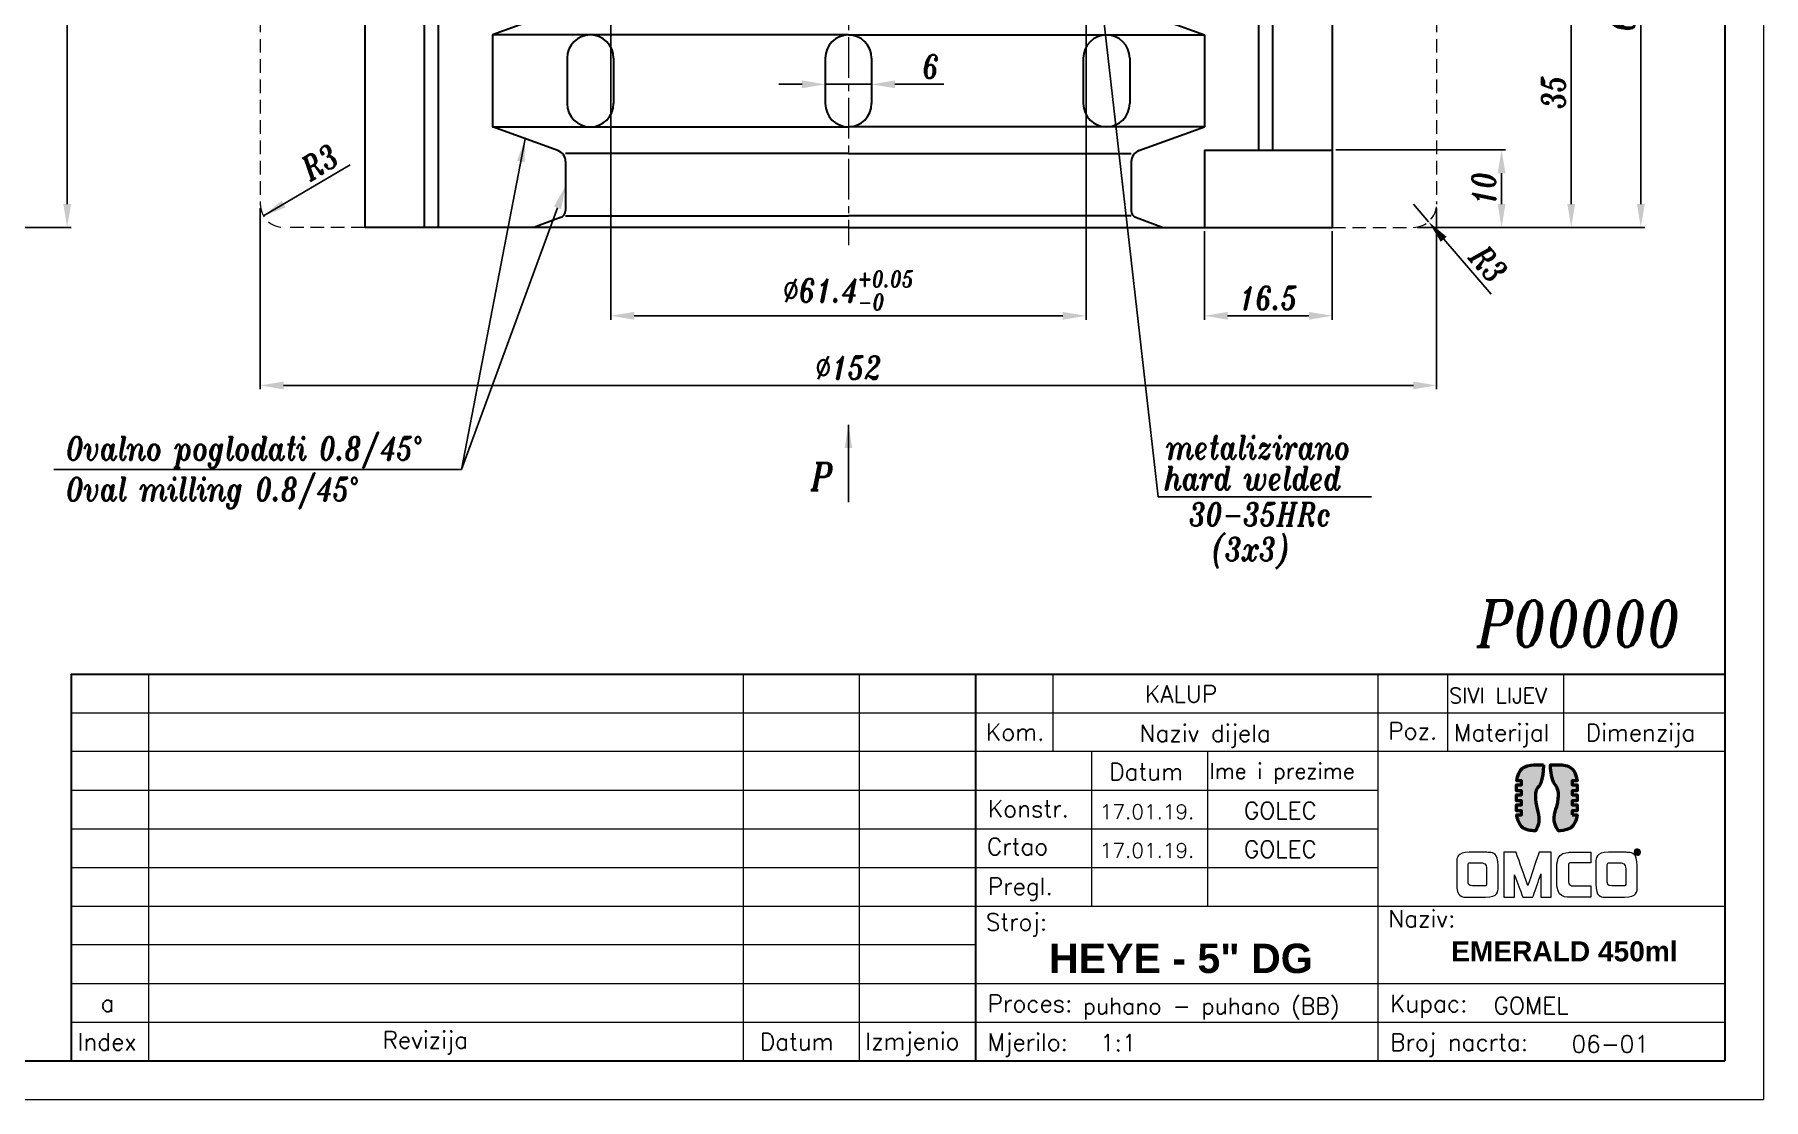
# Model space of a CAD drawing. Extents: x -409 to 793, y -94 to 506.
# Drawn here: x 208.1 to 431.5, y -94.1 to 43.5 of the extents above; entities that cross this region are included whole.
import ezdxf
from ezdxf import colors
from ezdxf.entities.mleader import LeaderData, LeaderLine
from ezdxf.math import Vec2, Vec3

# ---------------------------------------------------------------- set-up
doc = ezdxf.new("R2010")
doc.units = 0
doc.header["$LTSCALE"] = 7
doc.header["$MEASUREMENT"] = 0
doc.linetypes.add('CENTER2', pattern=[1.125, 0.75, -0.125, 0.125, -0.125])
doc.linetypes.add('HIDDEN', pattern=[0.375, 0.25, -0.125])
doc.layers.get('0').update_dxf_attribs({"linetype": 'CONTINUOUS', "lineweight": 15})
for name, color, linetype, lineweight in [('1', 1, 'CENTER2', 15), ('2', 2, 'HIDDEN', 15), ('3', 3, 'CONTINUOUS', 30), ('4', 5, 'CONTINUOUS', 50), ('ENGLISH', 252, 'CONTINUOUS', 18)]:
    doc.layers.add(name, color=color, linetype=linetype, lineweight=lineweight)
doc.styles.add('ITALICT', font='ITALICT.shx', dxfattribs={"width": 0.8, "height": 3})
doc.styles.add('ROMANS', font='romans.shx')
doc.styles.get("Standard").update_dxf_attribs({"font": 'isocp.shx', "height": 3})
doc.dimstyles.get("Standard").update_dxf_attribs({"dimtxt": 3, "dimasz": 3, "dimexe": 0.5, "dimexo": 0.5, "dimgap": 0.8, "dimtad": 1, "dimdsep": 46, "dimtxsty": 'ITALICT', "dimcen": 0.09, "dimazin": 2, "dimtfac": 1, "dimtmove": 0, "dimatfit": 3, "dimfxl": 1, "dimtolj": 1, "dimtzin": 0, "dimarcsym": 0})

# ---------------------------------------------------------------- blocks, each defined once
blk = doc.blocks.new('*D31')
at = {"color": 0, "linetype": 'ByBlock', "lineweight": -2}
for p, q in [((282.56, 48.57), (282.56, 6.68)), ((343.96, 48.57), (343.96, 6.68)), ((285.56, 7.18), (340.96, 7.18))]:
    blk.add_line(p, q, dxfattribs=at)
at = {"color": 0}
for points in [[(285.56, 7.68), (285.56, 6.68), (282.56, 7.18)], [(340.96, 6.68), (340.96, 7.68), (343.96, 7.18)]]:
    blk.add_solid(points, dxfattribs=at)
at = {"color": 0, "insert": (313.26, 10.46), "char_height": 3, "attachment_point": 5, "style": 'ITALICT'}
blk.add_mtext('\\A1;%%c61.4{}{\\H0.71x;\\C3;\\S+0.05^ -0;}', dxfattribs=at)
blk = doc.blocks.new('*D41')
at = {"color": 0, "lineweight": -2}
for p, q in [((368.58, 78.62), (416.16, 78.62)), ((415.66, 21.62), (415.66, 75.62)), ((386.76, 18.62), (416.16, 18.62))]:
    blk.add_line(p, q, dxfattribs=at)
at = {"color": 0}
for points in [[(416.16, 75.62), (415.16, 75.62), (415.66, 78.62)], [(415.16, 21.62), (416.16, 21.62), (415.66, 18.62)]]:
    blk.add_solid(points, dxfattribs=at)
at = {"color": 0, "insert": (413.36, 46.12), "char_height": 3, "attachment_point": 5, "rotation": 90, "style": 'ITALICT'}
blk.add_mtext('\\A1;60', dxfattribs=at)
blk = doc.blocks.new('*D56')
at = {"color": 0, "lineweight": -2}
for p, q in [((237.26, 21.12), (237.26, -2.32)), ((389.26, 21.12), (389.26, -2.32)), ((240.26, -1.82), (386.26, -1.82))]:
    blk.add_line(p, q, dxfattribs=at)
at = {"color": 0}
for points in [[(240.26, -1.32), (240.26, -2.32), (237.26, -1.82)], [(386.26, -2.32), (386.26, -1.32), (389.26, -1.82)]]:
    blk.add_solid(points, dxfattribs=at)
at = {"color": 0, "insert": (313.26, 0.48), "char_height": 3, "attachment_point": 5, "style": 'ITALICT'}
blk.add_mtext('\\A1;%%c152', dxfattribs=at)
blk = doc.blocks.new('*D64')
at = {"color": 0, "lineweight": -2}
blk.add_line((237.67, 20.09), (248.86, 26.71), dxfattribs=at)
at = {"color": 0}
blk.add_solid([(240, 22.05), (240.51, 21.19), (237.67, 20.09)], dxfattribs=at)
at = {"color": 0, "insert": (244.94, 27.06), "char_height": 3, "attachment_point": 5, "rotation": 30.5991, "style": 'ITALICT'}
blk.add_mtext('\\A1;R3', dxfattribs=at)
blk = doc.blocks.new('*D82')
at = {"color": 0, "lineweight": -2}
for p, q in [((366.76, 53.62), (407.16, 53.62)), ((406.66, 21.62), (406.66, 50.62)), ((386.76, 18.62), (407.16, 18.62))]:
    blk.add_line(p, q, dxfattribs=at)
at = {"color": 0}
for points in [[(407.16, 50.62), (406.16, 50.62), (406.66, 53.62)], [(406.16, 21.62), (407.16, 21.62), (406.66, 18.62)]]:
    blk.add_solid(points, dxfattribs=at)
at = {"color": 0, "insert": (404.36, 36.12), "char_height": 3, "attachment_point": 5, "rotation": 90, "style": 'ITALICT'}
blk.add_mtext('\\A1;35', dxfattribs=at)
blk = doc.blocks.new('*D83')
at = {"color": 0, "lineweight": -2}
for p, q in [((386.26, 21.62), (388.22, 19.35)), ((396.32, 9.96), (390.18, 17.08))]:
    blk.add_line(p, q, dxfattribs=at)
at = {"color": 0}
blk.add_solid([(390.56, 17.4), (389.8, 16.75), (388.22, 19.35)], dxfattribs=at)
at = {"color": 0, "insert": (395.97, 13.89), "char_height": 3, "attachment_point": 5, "rotation": 310.8206, "style": 'ITALICT'}
blk.add_mtext('\\A1;R3', dxfattribs=at)
blk = doc.blocks.new('*D84')
at = {"color": 0, "lineweight": -2}
for p, q in [((359.26, 18.12), (359.26, 6.68)), ((375.76, 18.12), (375.76, 6.68)), ((372.76, 7.18), (362.26, 7.18))]:
    blk.add_line(p, q, dxfattribs=at)
at = {"color": 0}
for points in [[(362.26, 7.68), (362.26, 6.68), (359.26, 7.18)], [(372.76, 6.68), (372.76, 7.68), (375.76, 7.18)]]:
    blk.add_solid(points, dxfattribs=at)
at = {"color": 0, "insert": (367.51, 9.48), "char_height": 3, "attachment_point": 5, "style": 'ITALICT'}
blk.add_mtext('\\A1;16.5', dxfattribs=at)
blk = doc.blocks.new('*D85')
at = {"color": 0, "lineweight": -2}
for p, q in [((376.26, 28.62), (398.16, 28.62)), ((397.66, 25.62), (397.66, 21.62)), ((386.76, 18.62), (398.16, 18.62))]:
    blk.add_line(p, q, dxfattribs=at)
at = {"color": 0}
for points in [[(398.16, 25.62), (397.16, 25.62), (397.66, 28.62)], [(397.16, 21.62), (398.16, 21.62), (397.66, 18.62)]]:
    blk.add_solid(points, dxfattribs=at)
at = {"color": 0, "insert": (395.36, 23.62), "char_height": 3, "attachment_point": 5, "rotation": 90, "style": 'ITALICT'}
blk.add_mtext('\\A1;10', dxfattribs=at)
blk = doc.blocks.new('*D93')
at = {"color": 0, "lineweight": -2}
for p, q in [((148.23, 204.22), (212.8, 204.22)), ((212.3, 21.62), (212.3, 201.22)), ((147.38, 18.62), (212.8, 18.62))]:
    blk.add_line(p, q, dxfattribs=at)
at = {"color": 0}
for points in [[(212.8, 201.22), (211.8, 201.22), (212.3, 204.22)], [(211.8, 21.62), (212.8, 21.62), (212.3, 18.62)]]:
    blk.add_solid(points, dxfattribs=at)
at = {"color": 0, "insert": (210, 106.26), "char_height": 3, "attachment_point": 5, "rotation": 90, "style": 'ITALICT'}
blk.add_mtext('\\A1;185.6', dxfattribs=at)
blk = doc.blocks.new('*D117')
at = {"color": 0, "linetype": 'ByBlock', "lineweight": -2}
for p, q in [((307.26, 37.11), (304.26, 37.11)), ((310.26, 37.61), (310.26, 37.61)), ((316.26, 37.11), (310.26, 37.11)), ((316.26, 37.61), (316.26, 37.61)), ((319.26, 37.11), (325.57, 37.11))]:
    blk.add_line(p, q, dxfattribs=at)
at = {"color": 0}
for points in [[(307.26, 36.61), (307.26, 37.61), (310.26, 37.11)], [(319.26, 37.61), (319.26, 36.61), (316.26, 37.11)]]:
    blk.add_solid(points, dxfattribs=at)
at = {"color": 0, "insert": (323.91, 39.41), "char_height": 3, "attachment_point": 5, "style": 'ITALICT'}
blk.add_mtext('\\A1;6', dxfattribs=at)

msp = doc.modelspace()

# ---------------------------------------------------------------- hatches: boundary and pattern name
at = {"layer": '4'}
h = msp.add_hatch(color=142, dxfattribs=at)
edge = h.paths.add_edge_path()
edge.add_spline(control_points=[(399.6271, -57.3266), (399.6271, -57.3266), (399.6271, -57.3266), (399.6271, -57.3266), (399.6271, -57.3266), (399.8498, -59.2961), (401.5897, -59.3975), (401.8468, -59.3975), (401.8468, -59.3975), (401.8468, -59.3975), (402.0398, -59.3975), (402.0398, -59.3975), (402.0398, -59.3975), (402.9534, -58.0838), (402.0332, -56.1691), (402.0332, -54.8003), (402.0332, -54.8003), (402.0332, -53.7254), (402.9796, -53.4377), (403.0833, -50.8583), (403.0833, -50.8583), (401.9914, -50.8583), (401.9914, -50.8583), (401.9914, -50.8583), (400.1482, -50.8583), (399.728, -52.28), (399.632, -52.9292)], knot_values=[0.8095238, 0.8095238, 0.8095238, 0.8095238, 0.80952381, 0.80952381, 0.80952381, 0.80952381, 0.85714286, 0.85714286, 0.85714286, 0.85714286, 0.9047619, 0.9047619, 0.9047619, 0.9047619, 0.95238095, 0.95238095, 0.95238095, 0.95238095, 1, 1, 1, 1.04761905, 1.04761905, 1.04761905, 1.04761905, 1.0952381, 1.0952381, 1.0952381, 1.0952381], degree=3, periodic=0)
edge.add_spline(control_points=[(399.632, -52.9292), (399.632, -52.9292), (400.257, -52.9292), (400.257, -52.9292)], knot_values=[0.0952381, 0.0952381, 0.0952381, 0.0952381, 0.14285714, 0.14285714, 0.14285714, 0.14285714], degree=3, periodic=0)
edge.add_spline(control_points=[(400.257, -52.9292), (400.257, -52.9292), (400.257, -52.9292), (400.257, -52.9292), (400.257, -52.9292), (400.257, -52.9292), (400.257, -53.4522), (400.257, -53.4522)], knot_values=[0.14285714, 0.14285714, 0.14285714, 0.14285714, 0.14285714, 0.14285714, 0.14285714, 0.14285714, 0.19047619, 0.19047619, 0.19047619, 0.19047619], degree=3, periodic=0)
edge.add_spline(control_points=[(400.257, -53.4522), (400.257, -53.4522), (400.257, -53.4522), (400.257, -53.4522), (400.257, -53.4522), (400.257, -53.4522), (399.6033, -53.4522), (399.6033, -53.4522)], knot_values=[0.19047619, 0.19047619, 0.19047619, 0.19047619, 0.19047619, 0.19047619, 0.19047619, 0.19047619, 0.23809523, 0.23809523, 0.23809523, 0.23809523], degree=3, periodic=0)
edge.add_spline(control_points=[(399.6033, -53.4522), (399.6033, -53.4522), (399.6033, -53.4522), (399.6033, -53.4522), (399.6033, -53.4522), (399.6033, -53.4522), (399.6033, -54.2207), (399.6033, -54.2207)], knot_values=[0.23809523, 0.23809523, 0.23809523, 0.23809523, 0.23809524, 0.23809524, 0.23809524, 0.23809524, 0.28571428, 0.28571428, 0.28571428, 0.28571428], degree=3, periodic=0)
edge.add_spline(control_points=[(399.6033, -54.2207), (399.6033, -54.2207), (399.6033, -54.2207), (399.6033, -54.2207), (399.6033, -54.2207), (399.6033, -54.2207), (400.257, -54.2207), (400.257, -54.2207)], knot_values=[0.28571428, 0.28571428, 0.28571428, 0.28571428, 0.28571429, 0.28571429, 0.28571429, 0.28571429, 0.33333333, 0.33333333, 0.33333333, 0.33333333], degree=3, periodic=0)
edge.add_spline(control_points=[(400.257, -54.2207), (400.257, -54.2207), (400.257, -54.2207), (400.257, -54.2207), (400.257, -54.2207), (400.257, -54.2207), (400.257, -54.7436), (400.257, -54.7436)], knot_values=[0.33333333, 0.33333333, 0.33333333, 0.33333333, 0.33333333, 0.33333333, 0.33333333, 0.33333333, 0.38095238, 0.38095238, 0.38095238, 0.38095238], degree=3, periodic=0)
edge.add_spline(control_points=[(400.257, -54.7436), (400.257, -54.7436), (400.257, -54.7436), (400.257, -54.7436), (400.257, -54.7436), (400.257, -54.7436), (399.6033, -54.7436), (399.6033, -54.7436)], knot_values=[0.38095238, 0.38095238, 0.38095238, 0.38095238, 0.38095238, 0.38095238, 0.38095238, 0.38095238, 0.42857143, 0.42857143, 0.42857143, 0.42857143], degree=3, periodic=0)
edge.add_spline(control_points=[(399.6033, -54.7436), (399.6033, -54.7436), (399.6033, -54.7436), (399.6033, -54.7436), (399.6033, -54.7436), (399.6033, -54.7436), (399.6033, -55.5121), (399.6033, -55.5121)], knot_values=[0.42857143, 0.42857143, 0.42857143, 0.42857143, 0.42857143, 0.42857143, 0.42857143, 0.42857143, 0.47619047, 0.47619047, 0.47619047, 0.47619047], degree=3, periodic=0)
edge.add_spline(control_points=[(399.6033, -55.5121), (399.6033, -55.5121), (399.6033, -55.5121), (399.6033, -55.5121), (399.6033, -55.5121), (399.6033, -55.5121), (400.257, -55.5121), (400.257, -55.5121)], knot_values=[0.47619047, 0.47619047, 0.47619047, 0.47619047, 0.47619048, 0.47619048, 0.47619048, 0.47619048, 0.52380952, 0.52380952, 0.52380952, 0.52380952], degree=3, periodic=0)
edge.add_spline(control_points=[(400.257, -55.5121), (400.257, -55.5121), (400.257, -55.5121), (400.257, -55.5121), (400.257, -55.5121), (400.257, -55.5121), (400.257, -56.0351), (400.257, -56.0351)], knot_values=[0.52380952, 0.52380952, 0.52380952, 0.52380952, 0.53333333, 0.54285714, 0.55238095, 0.56190476, 0.57142857, 0.57142857, 0.57142857, 0.57142857], degree=3, periodic=0)
edge.add_spline(control_points=[(400.257, -56.0351), (400.257, -56.0351), (400.257, -56.0351), (400.257, -56.0351), (400.257, -56.0351), (400.257, -56.0351), (399.6033, -56.0351), (399.6033, -56.0351)], knot_values=[0.57142857, 0.57142857, 0.57142857, 0.57142857, 0.57142857, 0.57142857, 0.57142857, 0.57142857, 0.61904761, 0.61904761, 0.61904761, 0.61904761], degree=3, periodic=0)
edge.add_spline(control_points=[(399.6033, -56.0351), (399.6033, -56.0351), (399.6033, -56.0351), (399.6033, -56.0351), (399.6033, -56.0351), (399.6033, -56.0351), (399.6033, -56.8036), (399.6033, -56.8036)], knot_values=[0.61904761, 0.61904761, 0.61904761, 0.61904761, 0.61904762, 0.61904762, 0.61904762, 0.61904762, 0.66666666, 0.66666666, 0.66666666, 0.66666666], degree=3, periodic=0)
edge.add_spline(control_points=[(399.6033, -56.8036), (399.6033, -56.8036), (399.6033, -56.8036), (399.6033, -56.8036), (399.6033, -56.8036), (399.6033, -56.8036), (400.257, -56.8036), (400.257, -56.8036)], knot_values=[0.66666666, 0.66666666, 0.66666666, 0.66666666, 0.66666667, 0.66666667, 0.66666667, 0.66666667, 0.71428571, 0.71428571, 0.71428571, 0.71428571], degree=3, periodic=0)
edge.add_spline(control_points=[(400.257, -56.8036), (400.257, -56.8036), (400.257, -56.8036), (400.257, -56.8036), (400.257, -56.8036), (400.257, -56.8036), (400.257, -57.3266), (400.257, -57.3266)], knot_values=[0.71428571, 0.71428571, 0.71428571, 0.71428571, 0.71428571, 0.71428571, 0.71428571, 0.71428571, 0.76190476, 0.76190476, 0.76190476, 0.76190476], degree=3, periodic=0)
edge.add_spline(control_points=[(400.257, -57.3266), (400.257, -57.3266), (400.257, -57.3266), (400.257, -57.3266), (400.257, -57.3266), (400.257, -57.3266), (399.6271, -57.3266), (399.6271, -57.3266)], knot_values=[0.76190476, 0.76190476, 0.76190476, 0.76190476, 0.76190476, 0.76190476, 0.76190476, 0.76190476, 0.8095238, 0.8095238, 0.8095238, 0.8095238], degree=3, periodic=0)
h = msp.add_hatch(color=253, dxfattribs=at)
edge = h.paths.add_edge_path()
edge.add_spline(control_points=[(406.7946, -55.5121), (406.7946, -55.5121), (406.7946, -55.5121), (406.7946, -55.5121), (406.7946, -55.5121), (406.7946, -55.5121), (407.4483, -55.5121), (407.4483, -55.5121)], knot_values=[0.23809524, 0.23809524, 0.23809524, 0.23809524, 0.23809524, 0.23809524, 0.23809524, 0.23809524, 0.28571428, 0.28571428, 0.28571428, 0.28571428], degree=3, periodic=0)
edge.add_spline(control_points=[(407.4483, -55.5121), (407.4483, -55.5121), (407.4483, -55.5121), (407.4483, -55.5121), (407.4483, -55.5121), (407.4483, -55.5121), (407.4483, -54.7436), (407.4483, -54.7436)], knot_values=[0.28571428, 0.28571428, 0.28571428, 0.28571428, 0.28571429, 0.28571429, 0.28571429, 0.28571429, 0.33333333, 0.33333333, 0.33333333, 0.33333333], degree=3, periodic=0)
edge.add_spline(control_points=[(407.4483, -54.7436), (407.4483, -54.7436), (407.4483, -54.7436), (407.4483, -54.7436), (407.4483, -54.7436), (407.4483, -54.7436), (406.7946, -54.7436), (406.7946, -54.7436)], knot_values=[0.33333333, 0.33333333, 0.33333333, 0.33333333, 0.33333333, 0.33333333, 0.33333333, 0.33333333, 0.38095237, 0.38095237, 0.38095237, 0.38095237], degree=3, periodic=0)
edge.add_spline(control_points=[(406.7946, -54.7436), (406.7946, -54.7436), (406.7946, -54.7436), (406.7946, -54.7436), (406.7946, -54.7436), (406.7946, -54.7436), (406.7946, -54.2207), (406.7946, -54.2207)], knot_values=[0.38095237, 0.38095237, 0.38095237, 0.38095237, 0.38095238, 0.38095238, 0.38095238, 0.38095238, 0.42857143, 0.42857143, 0.42857143, 0.42857143], degree=3, periodic=0)
edge.add_spline(control_points=[(406.7946, -54.2207), (406.7946, -54.2207), (406.7946, -54.2207), (406.7946, -54.2207), (406.7946, -54.2207), (406.7946, -54.2207), (407.4483, -54.2207), (407.4483, -54.2207)], knot_values=[0.42857143, 0.42857143, 0.42857143, 0.42857143, 0.42857143, 0.42857143, 0.42857143, 0.42857143, 0.47619047, 0.47619047, 0.47619047, 0.47619047], degree=3, periodic=0)
edge.add_spline(control_points=[(407.4483, -54.2207), (407.4483, -54.2207), (407.4483, -54.2207), (407.4483, -54.2207), (407.4483, -54.2207), (407.4483, -54.2207), (407.4483, -53.4522), (407.4483, -53.4522)], knot_values=[0.47619047, 0.47619047, 0.47619047, 0.47619047, 0.47619048, 0.47619048, 0.47619048, 0.47619048, 0.52380952, 0.52380952, 0.52380952, 0.52380952], degree=3, periodic=0)
edge.add_spline(control_points=[(407.4483, -53.4522), (407.4483, -53.4522), (407.4483, -53.4522), (407.4483, -53.4522), (407.4483, -53.4522), (407.4483, -53.4522), (406.7946, -53.4522), (406.7946, -53.4522)], knot_values=[0.52380952, 0.52380952, 0.52380952, 0.52380952, 0.52380952, 0.52380952, 0.52380952, 0.52380952, 0.57142857, 0.57142857, 0.57142857, 0.57142857], degree=3, periodic=0)
edge.add_spline(control_points=[(406.7946, -53.4522), (406.7946, -53.4522), (406.7946, -53.4522), (406.7946, -53.4522), (406.7946, -53.4522), (406.7946, -53.4522), (406.7946, -52.9292), (406.7946, -52.9292)], knot_values=[0.57142857, 0.57142857, 0.57142857, 0.57142857, 0.57142857, 0.57142857, 0.57142857, 0.57142857, 0.61904761, 0.61904761, 0.61904761, 0.61904761], degree=3, periodic=0)
edge.add_spline(control_points=[(406.7946, -52.9292), (406.7946, -52.9292), (406.7946, -52.9292), (406.7946, -52.9292), (406.7946, -52.9292), (406.7946, -52.9292), (407.4226, -52.9292), (407.4226, -52.9292)], knot_values=[0.61904761, 0.61904761, 0.61904761, 0.61904761, 0.61904762, 0.61904762, 0.61904762, 0.61904762, 0.66666666, 0.66666666, 0.66666666, 0.66666666], degree=3, periodic=0)
edge.add_spline(control_points=[(407.4226, -52.9292), (407.4226, -52.9292), (407.4226, -52.9292), (407.4226, -52.9292), (407.4226, -52.9292), (407.1927, -50.9726), (405.4614, -50.8583), (405.2048, -50.8583), (405.2048, -50.8583), (405.2048, -50.8583), (403.968, -50.8583), (403.968, -50.8583)], knot_values=[0.66666666, 0.66666666, 0.66666666, 0.66666666, 0.66666667, 0.66666667, 0.66666667, 0.66666667, 0.71428571, 0.71428571, 0.71428571, 0.71428571, 0.76190476, 0.76190476, 0.76190476, 0.76190476], degree=3, periodic=0)
edge.add_spline(control_points=[(403.968, -50.8583), (403.968, -50.8583), (403.968, -50.8583), (403.968, -50.8583), (403.968, -50.8583), (404.0718, -53.4377), (405.0187, -53.7254), (405.0187, -54.8003), (405.0187, -54.8003), (405.0187, -56.1691), (404.0982, -58.0838), (405.0118, -59.3975), (405.0118, -59.3975), (405.0118, -59.3975), (405.0745, -59.3975), (405.0745, -59.3975), (405.0745, -59.3975), (406.9177, -59.3975), (407.3294, -57.9758), (407.4214, -57.3266)], knot_values=[0.76190476, 0.76190476, 0.76190476, 0.76190476, 0.76190476, 0.76190476, 0.76190476, 0.76190476, 0.80952381, 0.80952381, 0.80952381, 0.80952381, 0.85714286, 0.85714286, 0.85714286, 0.85714286, 0.9047619, 0.9047619, 0.9047619, 0.9047619, 0.95238095, 0.95238095, 0.95238095, 0.95238095], degree=3, periodic=0)
edge.add_spline(control_points=[(407.4214, -57.3266), (407.4214, -57.3266), (406.7946, -57.3266), (406.7946, -57.3266), (406.7946, -57.3266), (406.7946, -56.8036), (406.7946, -56.8036)], knot_values=[0.95238095, 0.95238095, 0.95238095, 0.95238095, 1, 1, 1, 1.04761905, 1.04761905, 1.04761905, 1.04761905], degree=3, periodic=0)
edge.add_spline(control_points=[(406.7946, -56.8036), (406.7946, -56.8036), (406.7946, -56.8036), (406.7946, -56.8036), (406.7946, -56.8036), (406.7946, -56.8036), (407.4483, -56.8036), (407.4483, -56.8036)], knot_values=[0.04761905, 0.04761905, 0.04761905, 0.04761905, 0.04761905, 0.04761905, 0.04761905, 0.04761905, 0.09523809, 0.09523809, 0.09523809, 0.09523809], degree=3, periodic=0)
edge.add_spline(control_points=[(407.4483, -56.8036), (407.4483, -56.8036), (407.4483, -56.8036), (407.4483, -56.8036), (407.4483, -56.8036), (407.4483, -56.8036), (407.4483, -56.0351), (407.4483, -56.0351)], knot_values=[0.09523809, 0.09523809, 0.09523809, 0.09523809, 0.0952381, 0.0952381, 0.0952381, 0.0952381, 0.14285714, 0.14285714, 0.14285714, 0.14285714], degree=3, periodic=0)
edge.add_spline(control_points=[(407.4483, -56.0351), (407.4483, -56.0351), (407.4483, -56.0351), (407.4483, -56.0351), (407.4483, -56.0351), (407.4483, -56.0351), (406.7946, -56.0351), (406.7946, -56.0351)], knot_values=[0.14285714, 0.14285714, 0.14285714, 0.14285714, 0.14285714, 0.14285714, 0.14285714, 0.14285714, 0.19047619, 0.19047619, 0.19047619, 0.19047619], degree=3, periodic=0)
edge.add_spline(control_points=[(406.7946, -56.0351), (406.7946, -56.0351), (406.7946, -56.0351), (406.7946, -56.0351), (406.7946, -56.0351), (406.7946, -56.0351), (406.7946, -55.5121), (406.7946, -55.5121)], knot_values=[0.19047619, 0.19047619, 0.19047619, 0.19047619, 0.19047619, 0.19047619, 0.19047619, 0.19047619, 0.23809524, 0.23809524, 0.23809524, 0.23809524], degree=3, periodic=0)

# ---------------------------------------------------------------- linework, layer by layer
for p, q in [((431.4997, 506.465), (431.4997, -94.1371)), ((222.8161, -39.1371), (222.8161, -89.1371)), ((299.6579, -39.1371), (299.6579, -89.1371)), ((314.6579, -39.1371), (314.6579, -89.1371)), ((339.6579, -39.1371), (339.6579, -49.1371)), ((381.6579, -39.1371), (381.6579, -89.1371)), ((390.6579, -39.1371), (390.6579, -49.1371)), ((405.6579, -39.1371), (405.6579, -49.1371)), ((212.8161, -44.1371), (426.4997, -44.1371)), ((426.4997, -49.1371), (212.8161, -49.1371)), ((344.6579, -49.1371), (344.6579, -69.1371)), ((359.6579, -49.1371), (359.6579, -69.1371)), ((212.8161, -54.1371), (381.6579, -54.1371)), ((212.8161, -59.1371), (381.6579, -59.1371)), ((212.8161, -64.1371), (381.6579, -64.1371)), ((212.8161, -69.1371), (426.4997, -69.1371)), ((329.6579, -74.1371), (212.8161, -74.1371)), ((212.8161, -79.1371), (426.4997, -79.1371)), ((212.8161, -84.1371), (426.4997, -84.1371)), ((11.4997, -94.1371), (431.4997, -94.1371))]:
    msp.add_line(p, q)
for points, knots in [([(395.5926, -67.9977), (395.5926, -67.9977), (393.395, -67.9977), (393.395, -67.9977), (393.395, -67.9977), (393.2078, -67.9977), (391.8675, -67.9191), (391.8675, -66.2929), (391.8675, -66.2929), (391.8675, -66.2929), (391.8675, -63.8095), (391.8675, -63.8095), (391.8675, -63.8095), (391.8675, -63.8095), (391.8675, -62.1834), (393.4934, -62.1834), (393.4934, -62.1834), (393.4934, -62.1834), (395.6813, -62.1834), (395.6813, -62.1834), (395.6813, -62.1834), (395.8685, -62.1834), (397.2088, -62.2722), (397.2088, -63.8982), (397.2088, -63.8982), (397.2088, -63.8982), (397.2088, -66.3717), (397.2088, -66.3717), (397.2088, -66.3717), (397.2088, -66.3717), (397.2187, -67.9977), (395.5926, -67.9977)], [0, 0, 0, 0, 0.125, 0.125, 0.125, 0.1875, 0.25, 0.25, 0.25, 0.3125, 0.375, 0.375, 0.375, 0.4375, 0.5, 0.5, 0.5, 0.5625, 0.625, 0.625, 0.625, 0.6875, 0.75, 0.75, 0.75, 0.8125, 0.875, 0.875, 0.875, 0.9375, 1, 1, 1, 1]), ([(402.7472, -67.9977), (402.7472, -67.9977), (402.7472, -64.9526), (402.7472, -64.9526), (402.7472, -64.9526), (402.7472, -64.9526), (401.6829, -67.9977), (401.6829, -67.9977), (401.6829, -67.9977), (401.6829, -67.9977), (400.4017, -67.9977), (400.4017, -67.9977), (400.4017, -67.9977), (400.4017, -67.9977), (399.3178, -65.0904), (399.3178, -65.0904), (399.3178, -65.0904), (399.3178, -65.0904), (399.3178, -67.9977), (399.3178, -67.9977), (399.3178, -67.9977), (399.3178, -67.9977), (397.9478, -67.9977), (397.9478, -67.9977), (397.9478, -67.9977), (397.9478, -67.9977), (397.9478, -62.1834), (397.9478, -62.1834), (397.9478, -62.1834), (397.9478, -62.1834), (399.5344, -62.1834), (399.5344, -62.1834), (399.5344, -62.1834), (399.5344, -62.1834), (401.0619, -66.4704), (401.0619, -66.4704), (401.0619, -66.4704), (401.0619, -66.4704), (402.5205, -62.1834), (402.5205, -62.1834), (402.5205, -62.1834), (402.5205, -62.1834), (404.0778, -62.1834), (404.0778, -62.1834), (404.0778, -62.1834), (404.0778, -62.1834), (404.0778, -67.9977), (404.0778, -67.9977), (404.0778, -67.9977), (404.0778, -67.9977), (402.7472, -67.9977), (402.7472, -67.9977)], [0, 0, 0, 0, 0.07692308, 0.07692308, 0.07692308, 0.11538462, 0.15384615, 0.15384615, 0.15384615, 0.19230769, 0.23076923, 0.23076923, 0.23076923, 0.26923077, 0.30769231, 0.30769231, 0.30769231, 0.34615385, 0.38461538, 0.38461538, 0.38461538, 0.42307692, 0.46153846, 0.46153846, 0.46153846, 0.5, 0.53846154, 0.53846154, 0.53846154, 0.57692308, 0.61538462, 0.61538462, 0.61538462, 0.65384615, 0.69230769, 0.69230769, 0.69230769, 0.73076923, 0.76923077, 0.76923077, 0.76923077, 0.80769231, 0.84615385, 0.84615385, 0.84615385, 0.88461538, 0.92307692, 0.92307692, 0.92307692, 0.96153846, 1, 1, 1, 1]), ([(409.2024, -66.5197), (409.2024, -66.5197), (406.8665, -66.5197), (406.8665, -66.5197), (406.8665, -66.5197), (406.2948, -66.5197), (406.2948, -65.8592), (406.2948, -65.8592), (406.2948, -65.8592), (406.2948, -65.8592), (406.2948, -63.7602), (406.2948, -63.7602), (406.2948, -63.7602), (406.2948, -63.573), (406.4822, -63.5632), (406.4822, -63.5632), (406.4822, -63.5632), (406.4822, -63.5632), (409.2024, -63.5632), (409.2024, -63.5632), (409.2024, -63.5632), (409.2024, -63.5632), (409.2024, -62.1834), (409.2024, -62.1834), (409.2024, -62.1834), (409.2024, -62.1834), (406.4429, -62.1834), (406.4429, -62.1834), (406.4429, -62.1834), (404.8168, -62.1834), (404.8168, -63.8095), (404.8168, -63.8095), (404.8168, -63.8095), (404.8168, -63.8095), (404.8168, -66.2929), (404.8168, -66.2929), (404.8168, -66.2929), (404.8168, -67.9191), (406.157, -67.9977), (406.3442, -67.9977), (406.3442, -67.9977), (406.3442, -67.9977), (409.2024, -67.9977), (409.2024, -67.9977), (409.2024, -67.9977), (409.2024, -67.9977), (409.2024, -66.5197), (409.2024, -66.5197)], [0, 0, 0, 0, 0.08333333, 0.08333333, 0.08333333, 0.125, 0.16666667, 0.16666667, 0.16666667, 0.20833333, 0.25, 0.25, 0.25, 0.29166667, 0.33333333, 0.33333333, 0.33333333, 0.375, 0.41666667, 0.41666667, 0.41666667, 0.45833333, 0.5, 0.5, 0.5, 0.54166667, 0.58333333, 0.58333333, 0.58333333, 0.625, 0.66666667, 0.66666667, 0.66666667, 0.70833333, 0.75, 0.75, 0.75, 0.79166667, 0.83333333, 0.83333333, 0.83333333, 0.875, 0.91666667, 0.91666667, 0.91666667, 0.95833333, 1, 1, 1, 1]), ([(413.5678, -67.9977), (413.5678, -67.9977), (411.3702, -67.9977), (411.3702, -67.9977), (411.3702, -67.9977), (411.183, -67.9977), (409.8429, -67.9191), (409.8429, -66.2929), (409.8429, -66.2929), (409.8429, -66.2929), (409.843, -63.8095), (409.843, -63.8095), (409.843, -63.8095), (409.843, -63.8095), (409.8429, -62.1834), (411.4688, -62.1834), (411.4688, -62.1834), (411.4688, -62.1834), (413.6567, -62.1834), (413.6567, -62.1834), (413.6567, -62.1834), (413.8438, -62.1834), (415.1841, -62.2722), (415.1841, -63.8982), (415.1841, -63.8982), (415.1841, -63.8982), (415.1841, -66.3717), (415.1841, -66.3717), (415.1841, -66.3717), (415.1841, -66.3717), (415.1939, -67.9977), (413.5678, -67.9977)], [0, 0, 0, 0, 0.125, 0.125, 0.125, 0.1875, 0.25, 0.25, 0.25, 0.3125, 0.375, 0.375, 0.375, 0.4375, 0.5, 0.5, 0.5, 0.5625, 0.625, 0.625, 0.625, 0.6875, 0.75, 0.75, 0.75, 0.8125, 0.875, 0.875, 0.875, 0.9375, 1, 1, 1, 1]), ([(415.2073, -62.5524), (414.9908, -62.5524), (414.8151, -62.3765), (414.8151, -62.1602), (414.8151, -62.1602), (414.8151, -61.9438), (414.9908, -61.768), (415.2073, -61.768), (415.2073, -61.768), (415.4238, -61.768), (415.5996, -61.9438), (415.5996, -62.1602), (415.5996, -62.1602), (415.5996, -62.3765), (415.4238, -62.5524), (415.2073, -62.5524)], [0, 0, 0, 0, 0.25, 0.25, 0.25, 0.375, 0.5, 0.5, 0.5, 0.625, 0.75, 0.75, 0.75, 0.875, 1, 1, 1, 1]), ([(415.2073, -61.8544), (415.0396, -61.8544), (414.9016, -61.9924), (414.9016, -62.1602), (414.9016, -62.1602), (414.9016, -62.3279), (415.0396, -62.4657), (415.2073, -62.4657), (415.2073, -62.4657), (415.3751, -62.4657), (415.5131, -62.3279), (415.5131, -62.1602), (415.5131, -62.1602), (415.5131, -61.9924), (415.3751, -61.8544), (415.2073, -61.8544)], [0, 0, 0, 0, 0.25, 0.25, 0.25, 0.375, 0.5, 0.5, 0.5, 0.625, 0.75, 0.75, 0.75, 0.875, 1, 1, 1, 1]), ([(415.2965, -62.2277), (415.2965, -62.2277), (415.3778, -62.352), (415.3778, -62.352), (415.3778, -62.352), (415.3778, -62.352), (415.2695, -62.352), (415.2695, -62.352), (415.2695, -62.352), (415.2695, -62.352), (415.202, -62.2413), (415.202, -62.2413), (415.202, -62.2413), (415.202, -62.2413), (415.1585, -62.2413), (415.1585, -62.2413), (415.1585, -62.2413), (415.1585, -62.2413), (415.1585, -62.352), (415.1585, -62.352), (415.1585, -62.352), (415.1585, -62.352), (415.0612, -62.352), (415.0612, -62.352), (415.0612, -62.352), (415.0612, -62.352), (415.0612, -61.9546), (415.0612, -61.9546), (415.0612, -61.9546), (415.0612, -61.9546), (415.2344, -61.9546), (415.2344, -61.9546), (415.2344, -61.9546), (415.2668, -61.9546), (415.3859, -61.9546), (415.3859, -62.0978), (415.3859, -62.0978), (415.3859, -62.1735), (415.34, -62.2113), (415.2965, -62.2277)], [0, 0, 0, 0, 0.1, 0.1, 0.1, 0.15, 0.2, 0.2, 0.2, 0.25, 0.3, 0.3, 0.3, 0.35, 0.4, 0.4, 0.4, 0.45, 0.5, 0.5, 0.5, 0.55, 0.6, 0.6, 0.6, 0.65, 0.7, 0.7, 0.7, 0.75, 0.8, 0.8, 0.8, 0.85, 0.9, 0.9, 0.9, 0.95, 1, 1, 1, 1]), ([(415.21, -62.0383), (415.21, -62.0383), (415.1585, -62.0383), (415.1585, -62.0383), (415.1585, -62.0383), (415.1585, -62.0383), (415.1585, -62.1627), (415.1585, -62.1627), (415.1585, -62.1627), (415.1585, -62.1627), (415.21, -62.1627), (415.21, -62.1627), (415.21, -62.1627), (415.2614, -62.1627), (415.283, -62.1438), (415.283, -62.0978), (415.283, -62.0978), (415.283, -62.0519), (415.2614, -62.0383), (415.21, -62.0383)], [0, 0, 0, 0, 0.2, 0.2, 0.2, 0.3, 0.4, 0.4, 0.4, 0.5, 0.6, 0.6, 0.6, 0.7, 0.8, 0.8, 0.8, 0.9, 1, 1, 1, 1]), ([(395.7305, -64.2332), (395.7305, -64.2332), (395.7305, -63.5632), (395.159, -63.5632), (395.159, -63.5632), (395.159, -63.5632), (393.533, -63.5632), (393.533, -63.5632), (393.533, -63.5632), (393.533, -63.5632), (393.3457, -63.573), (393.3457, -63.7602), (393.3457, -63.7602), (393.3457, -63.7602), (393.3457, -65.8592), (393.3457, -65.8592), (393.3457, -65.8592), (393.3457, -65.8592), (393.3457, -66.5197), (393.9173, -66.5197), (393.9173, -66.5197), (393.9173, -66.5197), (395.5433, -66.5197), (395.5433, -66.5197), (395.5433, -66.5197), (395.5433, -66.5197), (395.7305, -66.5197), (395.7305, -66.3324), (395.7305, -66.3324), (395.7305, -66.3324), (395.7305, -64.2332), (395.7305, -64.2332)], [0, 0, 0, 0, 0.125, 0.125, 0.125, 0.1875, 0.25, 0.25, 0.25, 0.3125, 0.375, 0.375, 0.375, 0.4375, 0.5, 0.5, 0.5, 0.5625, 0.625, 0.625, 0.625, 0.6875, 0.75, 0.75, 0.75, 0.8125, 0.875, 0.875, 0.875, 0.9375, 1, 1, 1, 1]), ([(413.7058, -64.2332), (413.7058, -64.2332), (413.7058, -63.5632), (413.1342, -63.5632), (413.1342, -63.5632), (413.1342, -63.5632), (411.5083, -63.5632), (411.5083, -63.5632), (411.5083, -63.5632), (411.5083, -63.5632), (411.3209, -63.573), (411.3209, -63.7602), (411.3209, -63.7602), (411.3209, -63.7602), (411.3209, -65.8592), (411.3209, -65.8592), (411.3209, -65.8592), (411.3209, -65.8592), (411.3209, -66.5197), (411.8926, -66.5197), (411.8926, -66.5197), (411.8926, -66.5197), (413.5186, -66.5197), (413.5186, -66.5197), (413.5186, -66.5197), (413.5186, -66.5197), (413.7058, -66.5197), (413.7058, -66.3324), (413.7058, -66.3324), (413.7058, -66.3324), (413.7058, -64.2332), (413.7058, -64.2332)], [0, 0, 0, 0, 0.125, 0.125, 0.125, 0.1875, 0.25, 0.25, 0.25, 0.3125, 0.375, 0.375, 0.375, 0.4375, 0.5, 0.5, 0.5, 0.5625, 0.625, 0.625, 0.625, 0.6875, 0.75, 0.75, 0.75, 0.8125, 0.875, 0.875, 0.875, 0.9375, 1, 1, 1, 1])]:
    msp.add_open_spline(points, degree=3, knots=knots)
at = {"layer": '1'}
msp.add_line((313.2561, 279.4683), (313.2561, 16.3183), dxfattribs=at)
at = {"layer": '2'}
for p, q in [((237.2561, 184.7183), (237.2561, 21.6183)), ((389.2561, 184.7183), (389.2561, 21.6183)), ((250.7561, 18.6183), (240.2561, 18.6183)), ((375.7561, 18.6183), (386.2561, 18.6183))]:
    msp.add_line(p, q, dxfattribs=at)
for centre, start, end in [((240.2561, 21.6183), 180, 270), ((386.2561, 21.6183), 270, 0)]:
    msp.add_arc(centre, 3, start, end, dxfattribs=at)
at = {"layer": '3'}
for p, q in [((426.4997, 501.465), (426.4997, -89.1371)), ((250.7561, 279.4683), (250.7561, 18.6183)), ((258.4362, 279.4683), (258.4362, 18.6183)), ((260.2561, 279.4683), (260.2561, 18.6183)), ((366.2561, 279.4683), (366.2561, 28.6183)), ((375.7561, 279.4683), (375.7561, 18.6183)), ((368.0759, 78.6183), (368.0759, 28.6183)), ((282.5561, 49.0683), (267.2561, 43.4995)), ((343.9561, 49.0683), (359.2561, 43.4995)), ((313.2561, 43.4995), (267.2561, 43.4995)), ((267.2561, 43.4995), (267.2561, 31.6178)), ((313.2561, 43.4995), (359.2561, 43.4995)), ((359.2561, 43.4995), (359.2561, 31.6178)), ((276.9036, 40.4995), (276.9036, 34.6178)), ((282.9036, 40.4995), (282.9036, 34.6178)), ((310.2561, 40.4995), (310.2561, 34.6178)), ((316.2561, 40.4995), (316.2561, 34.6178)), ((343.6086, 40.4995), (343.6086, 34.6178)), ((349.6086, 40.4995), (349.6086, 34.6178)), ((267.2561, 31.6178), (313.2561, 31.6178)), ((275.7191, 28.5375), (267.2561, 31.6178)), ((359.2561, 31.6178), (313.2561, 31.6178)), ((350.793, 28.5375), (359.2561, 31.6178)), ((313.2561, 28.1783), (276.7061, 28.1783)), ((276.7061, 27.1279), (276.7061, 20.8185)), ((313.2561, 28.1783), (349.8061, 28.1783)), ((349.8061, 27.1279), (349.8061, 20.8185)), ((359.2561, 28.6183), (375.7561, 28.6183)), ((359.2561, 28.6183), (359.2561, 18.6183)), ((276.7061, 20.1183), (313.2561, 20.1183)), ((349.8061, 20.1183), (313.2561, 20.1183)), ((313.2561, 18.6183), (250.7561, 18.6183)), ((276.0481, 19.8788), (272.5849, 18.6183)), ((313.2561, 18.6183), (375.7561, 18.6183)), ((350.4641, 19.8788), (353.9273, 18.6183)), ((212.8161, -39.1371), (426.4997, -39.1371)), ((212.8161, -39.1371), (212.8161, -89.1371)), ((329.6579, -39.1371), (329.6579, -89.1371)), ((426.4997, -39.1371), (426.4997, -89.1371)), ((31.4997, -89.1371), (426.4997, -89.1371)), ((212.8161, -89.1371), (426.4997, -89.1371))]:
    msp.add_line(p, q, dxfattribs=at)
for centre, radius, start, end in [((279.9036, 40.4995), 3, 0, 180), ((313.2561, 40.4995), 3, 0, 180), ((346.6086, 40.4995), 3, 0, 180), ((279.9036, 34.6178), 3, 180, 0), ((313.2561, 34.6178), 3, 180, 0), ((346.6086, 34.6178), 3, 180, 0), ((275.2061, 27.1279), 1.5, 0, 70), ((351.3061, 27.1279), 1.5, 110, 180), ((275.7061, 20.8185), 1, 290, 0), ((350.8061, 20.8185), 1, 180, 250)]:
    msp.add_arc(centre, radius, start, end, dxfattribs=at)
at = {"layer": '4', "color": 142}
msp.add_open_spline([(403.0833, -50.8583), (403.0833, -50.8583), (401.9914, -50.8583), (401.9914, -50.8583), (401.9914, -50.8583), (400.1482, -50.8583), (399.728, -52.28), (399.632, -52.9292), (399.632, -52.9292), (399.632, -52.9292), (400.257, -52.9292), (400.257, -52.9292), (400.257, -52.9292), (400.257, -52.9292), (400.257, -53.4522), (400.257, -53.4522), (400.257, -53.4522), (400.257, -53.4522), (399.6033, -53.4522), (399.6033, -53.4522), (399.6033, -53.4522), (399.6033, -53.4522), (399.6033, -54.2207), (399.6033, -54.2207), (399.6033, -54.2207), (399.6033, -54.2207), (400.257, -54.2207), (400.257, -54.2207), (400.257, -54.2207), (400.257, -54.2207), (400.257, -54.7436), (400.257, -54.7436), (400.257, -54.7436), (400.257, -54.7436), (399.6033, -54.7436), (399.6033, -54.7436), (399.6033, -54.7436), (399.6033, -54.7436), (399.6033, -55.5121), (399.6033, -55.5121), (399.6033, -55.5121), (399.6033, -55.5121), (400.257, -55.5121), (400.257, -55.5121), (400.257, -55.5121), (400.257, -55.5121), (400.257, -56.0351), (400.257, -56.0351), (400.257, -56.0351), (400.257, -56.0351), (399.6033, -56.0351), (399.6033, -56.0351), (399.6033, -56.0351), (399.6033, -56.0351), (399.6033, -56.8036), (399.6033, -56.8036), (399.6033, -56.8036), (399.6033, -56.8036), (400.257, -56.8036), (400.257, -56.8036), (400.257, -56.8036), (400.257, -56.8036), (400.257, -57.3266), (400.257, -57.3266), (400.257, -57.3266), (400.257, -57.3266), (399.6271, -57.3266), (399.6271, -57.3266), (399.6271, -57.3266), (399.8498, -59.2961), (401.5897, -59.3975), (401.8468, -59.3975), (401.8468, -59.3975), (401.8468, -59.3975), (402.0398, -59.3975), (402.0398, -59.3975), (402.0398, -59.3975), (402.9534, -58.0838), (402.0332, -56.1691), (402.0332, -54.8003), (402.0332, -54.8003), (402.0332, -53.7254), (402.9796, -53.4377), (403.0833, -50.8583)], degree=3, knots=[0, 0, 0, 0, 0.04761905, 0.04761905, 0.04761905, 0.07142857, 0.0952381, 0.0952381, 0.0952381, 0.11904762, 0.14285714, 0.14285714, 0.14285714, 0.16666667, 0.19047619, 0.19047619, 0.19047619, 0.21428571, 0.23809524, 0.23809524, 0.23809524, 0.26190476, 0.28571429, 0.28571429, 0.28571429, 0.30952381, 0.33333333, 0.33333333, 0.33333333, 0.35714286, 0.38095238, 0.38095238, 0.38095238, 0.4047619, 0.42857143, 0.42857143, 0.42857143, 0.45238095, 0.47619048, 0.47619048, 0.47619048, 0.5, 0.52380952, 0.52380952, 0.52380952, 0.54761905, 0.57142857, 0.57142857, 0.57142857, 0.5952381, 0.61904762, 0.61904762, 0.61904762, 0.64285714, 0.66666667, 0.66666667, 0.66666667, 0.69047619, 0.71428571, 0.71428571, 0.71428571, 0.73809524, 0.76190476, 0.76190476, 0.76190476, 0.78571429, 0.80952381, 0.80952381, 0.80952381, 0.83333333, 0.85714286, 0.85714286, 0.85714286, 0.88095238, 0.9047619, 0.9047619, 0.9047619, 0.92857143, 0.95238095, 0.95238095, 0.95238095, 0.97619048, 1, 1, 1, 1], dxfattribs=at)
at = {"layer": '4', "color": 253}
msp.add_open_spline([(406.7946, -57.3266), (406.7946, -57.3266), (406.7946, -56.8036), (406.7946, -56.8036), (406.7946, -56.8036), (406.7946, -56.8036), (407.4483, -56.8036), (407.4483, -56.8036), (407.4483, -56.8036), (407.4483, -56.8036), (407.4483, -56.0351), (407.4483, -56.0351), (407.4483, -56.0351), (407.4483, -56.0351), (406.7946, -56.0351), (406.7946, -56.0351), (406.7946, -56.0351), (406.7946, -56.0351), (406.7946, -55.5121), (406.7946, -55.5121), (406.7946, -55.5121), (406.7946, -55.5121), (407.4483, -55.5121), (407.4483, -55.5121), (407.4483, -55.5121), (407.4483, -55.5121), (407.4483, -54.7436), (407.4483, -54.7436), (407.4483, -54.7436), (407.4483, -54.7436), (406.7946, -54.7436), (406.7946, -54.7436), (406.7946, -54.7436), (406.7946, -54.7436), (406.7946, -54.2207), (406.7946, -54.2207), (406.7946, -54.2207), (406.7946, -54.2207), (407.4483, -54.2207), (407.4483, -54.2207), (407.4483, -54.2207), (407.4483, -54.2207), (407.4483, -53.4522), (407.4483, -53.4522), (407.4483, -53.4522), (407.4483, -53.4522), (406.7946, -53.4522), (406.7946, -53.4522), (406.7946, -53.4522), (406.7946, -53.4522), (406.7946, -52.9292), (406.7946, -52.9292), (406.7946, -52.9292), (406.7946, -52.9292), (407.4226, -52.9292), (407.4226, -52.9292), (407.4226, -52.9292), (407.1927, -50.9726), (405.4614, -50.8583), (405.2048, -50.8583), (405.2048, -50.8583), (405.2048, -50.8583), (403.968, -50.8583), (403.968, -50.8583), (403.968, -50.8583), (404.0718, -53.4377), (405.0187, -53.7254), (405.0187, -54.8003), (405.0187, -54.8003), (405.0187, -56.1691), (404.0982, -58.0838), (405.0118, -59.3975), (405.0118, -59.3975), (405.0118, -59.3975), (405.0745, -59.3975), (405.0745, -59.3975), (405.0745, -59.3975), (406.9177, -59.3975), (407.3294, -57.9758), (407.4214, -57.3266), (407.4214, -57.3266), (407.4214, -57.3266), (406.7946, -57.3266), (406.7946, -57.3266)], degree=3, knots=[0, 0, 0, 0, 0.04761905, 0.04761905, 0.04761905, 0.07142857, 0.0952381, 0.0952381, 0.0952381, 0.11904762, 0.14285714, 0.14285714, 0.14285714, 0.16666667, 0.19047619, 0.19047619, 0.19047619, 0.21428571, 0.23809524, 0.23809524, 0.23809524, 0.26190476, 0.28571429, 0.28571429, 0.28571429, 0.30952381, 0.33333333, 0.33333333, 0.33333333, 0.35714286, 0.38095238, 0.38095238, 0.38095238, 0.4047619, 0.42857143, 0.42857143, 0.42857143, 0.45238095, 0.47619048, 0.47619048, 0.47619048, 0.5, 0.52380952, 0.52380952, 0.52380952, 0.54761905, 0.57142857, 0.57142857, 0.57142857, 0.5952381, 0.61904762, 0.61904762, 0.61904762, 0.64285714, 0.66666667, 0.66666667, 0.66666667, 0.69047619, 0.71428571, 0.71428571, 0.71428571, 0.73809524, 0.76190476, 0.76190476, 0.76190476, 0.78571429, 0.80952381, 0.80952381, 0.80952381, 0.83333333, 0.85714286, 0.85714286, 0.85714286, 0.88095238, 0.9047619, 0.9047619, 0.9047619, 0.92857143, 0.95238095, 0.95238095, 0.95238095, 0.97619048, 1, 1, 1, 1], dxfattribs=at)

# ---------------------------------------------------------------- texts
at = {"style": 'ITALICT', "width": 0.8}
for s, height, p in [('Ovalno poglodati 0.8/45°', 3, (212.176, -11.4681)), ('metalizirano', 3, (354.294, -11.3369)), ('P', 3.5, (308.386, -15.3435)), ('30-35HRc', 3, (357.2809, -19.9883)), ('(3x3)', 3, (360.2798, -24.4841)), ('P00000', 6, (394.4453, -35.6309))]:
    msp.add_text(s, height=height, dxfattribs=at).set_placement(p)
at = {"style": 'ROMANS'}
for s, height, p in [('KALUP', 2.2, (351.5836, -42.7969)), ('SIVI LIJEV', 2, (390.8723, -42.9214)), ('Kom.', 2.2, (331.042, -47.7322)), ('Naziv dijela', 2.2, (350.8703, -47.8833)), ('Poz.', 2.2, (383.0367, -47.5867)), ('Materijal', 2.2, (391.5127, -47.8085)), ('Dimenzija', 2.2, (408.5524, -47.804)), ('Datum', 2.2, (346.9823, -52.8664)), ('Ime i prezime', 2, (359.9157, -52.6783)), ('Konstr.', 2.2, (331.2841, -57.6522)), ('GOLEC', 2.2, (364.3597, -57.8825)), ('17.01.19.', 1.9, (345.7461, -57.8825)), ('Crtao', 2.2, (331.1511, -62.5351)), ('17.01.19.', 1.9, (345.7461, -62.8825)), ('GOLEC', 2.2, (364.3597, -62.8825)), ('Pregl.', 2.2, (331.2841, -67.6839)), ('Stroj:', 2.2, (331.0118, -72.2925)), ('Naziv:', 2.2, (383.0118, -71.8652)), ('a', 2.2, (216.6278, -82.7887)), ('Proces:', 2.2, (331.254, -82.8327)), ('puhano - puhano (BB)', 2.08, (343.5599, -83.1014)), ('Kupac:', 2.2, (383.254, -82.8327)), ('GOMEL', 2.2, (396.621, -83.1014)), ('Index', 2.2, (213.6455, -87.7887)), ('Revizija', 2.2, (253.0774, -87.5431)), ('Datum', 2.2, (301.8199, -87.7714)), ('Izmjenio', 2.2, (315.4436, -87.7136)), ('Mjerilo:', 2.2, (331.254, -87.8327)), ('1:1', 2.2, (345.7779, -87.9087)), ('Broj nacrta:', 2.2, (383.267, -87.8356)), ('06-01', 2.2, (406.7101, -88.0671))]:
    msp.add_text(s, height=height, dxfattribs=at).set_placement(p)
at = {"attachment_point": 1}
for s, insert, char_height, width in [('{\\fArial|b1|i0|c238|p34;EMERALD 450ml}', (391.151, -73.684), 2.6, 52.631647), ('{\\fArial|b1|i0|c238|p34;HEYE - 5" DG}', (339.1811, -73.9968), 3.8, 38.107033)]:
    msp.add_mtext(s, dxfattribs=dict(at, insert=insert, char_height=char_height, width=width))
at = {"layer": 'ENGLISH', "style": 'ITALICT', "width": 0.8}
for s, p in [('Oval milling 0.8/45°', (212.176, -16.7332)), ('hard welded', (354.0455, -15.3392))]:
    msp.add_text(s, height=3, dxfattribs=at).set_placement(p)

# ---------------------------------------------------------------- dimensions: what is measured, and where the dimension line sits
for base, p1, p2, picture, middle in [((212.3002, 204.2183), (146.8759, 18.6183), (147.7259, 204.2183), '*D93', (212.3002, 106.2554)), ((415.658, 78.6183), (386.2561, 18.6183), (368.0759, 78.6183), '*D41', (415.658, 46.1183)), ((406.658, 53.6183), (386.2561, 18.6183), (366.2561, 53.6183), '*D82', (406.658, 36.1183))]:
    dim = msp.add_linear_dim(base=base, p1=p1, p2=p2, angle=90, dimstyle='Standard', override={"dimtmove": 0})
    dim.commit()
    dim.dimension.update_dxf_attribs({"geometry": picture, "text_midpoint": middle, "dimtype": 160})
dim = msp.add_linear_dim(base=(343.9561, 7.1781), p1=(282.5561, 49.0683), p2=(343.9561, 49.0683), text='<>{}{\\H0.71x;\\C3;\\S+0.05^ -0;}', dimstyle='Standard', override={"dimpost": '%%c<>', "dimtp": 0.05, "dimfxl": 1.5, "dimtzin": 8, "dimarcsym": 1})
dim.commit()
dim.dimension.update_dxf_attribs({"geometry": '*D31', "text_midpoint": (313.2561, 10.4631)})
dim = msp.add_linear_dim(base=(310.2561, 37.1073), p1=(316.2561, 37.1073), p2=(310.2561, 37.1073), dimstyle='Standard', override={"dimarcsym": 1})
dim.commit()
dim.dimension.update_dxf_attribs({"geometry": '*D117', "text_midpoint": (323.9132, 37.1073), "dimtype": 160})
dim = msp.add_radius_dim(center=(240.2561, 21.6183), mpoint=(237.6738, 20.0912), dimstyle='Standard', override={"dimtmove": 1})
dim.commit()
dim.dimension.update_dxf_attribs({"geometry": '*D64', "text_midpoint": (246.1092, 25.0796), "dimtype": 164})
dim = msp.add_linear_dim(base=(397.658, 18.6183), p1=(375.7561, 28.6183), p2=(386.2561, 18.6183), angle=90, dimstyle='Standard', override={"dimtmove": 0})
dim.commit()
dim.dimension.update_dxf_attribs({"geometry": '*D85', "text_midpoint": (395.358, 23.6183)})
dim = msp.add_linear_dim(base=(389.2561, -1.8219), p1=(237.2561, 21.6183), p2=(389.2561, 21.6183), text='%%c<>', dimstyle='Standard', override={"dimtmove": 0})
dim.commit()
dim.dimension.update_dxf_attribs({"geometry": '*D56', "text_midpoint": (313.2561, -1.8219), "dimtype": 160})
dim = msp.add_radius_dim(center=(386.2561, 21.6183), mpoint=(388.2172, 19.348), dimstyle='Standard')
dim.commit()
dim.dimension.update_dxf_attribs({"geometry": '*D83', "text_midpoint": (395.9717, 13.8893)})
dim = msp.add_linear_dim(base=(359.2561, 7.1781), p1=(375.7561, 18.6183), p2=(359.2561, 18.6183), dimstyle='Standard')
dim.commit()
dim.dimension.update_dxf_attribs({"geometry": '*D84', "text_midpoint": (367.5061, 9.4781)})

# ---------------------------------------------------------------- leaders
for points, override in [([(271.4876, 30.0776), (263.2653, -12.7055)], {"dimasz": 3, "dimgap": 0.8, "dimtad": 0}), ([(313.2561, -6.9121), (313.2561, -16.9121)], {"dimgap": 0.7, "dimtad": 0})]:
    msp.add_leader(points, dimstyle='Standard', override=override)
ml = msp.add_multileader_mtext('Standard')
ml.set_content('', color=256)
ml.set_leader_properties()
ml.build(insert=Vec2(0, 0))
ml.multileader.update_dxf_attribs({"text_right_attachment_type": 6, "dogleg_length": 0.36, "arrow_head_size": 3})
ctx = ml.context
ctx.base_point, ctx.arrow_head_size, ctx.plane_origin = Vec3(380.8736, -16.2434), 3, Vec3(319.8582, -68.2356)
ctx.right_attachment, ctx.attachment_type = 6, 2
notes = []
notes.append((ctx, [(0, (1, 1, 0), (353.2927, -16.2434), (1, 0), 27.5809, [(0, [(345.9293, 48.3501)], 0, [])])]))
ctx.mtext.insert, ctx.mtext.flow_direction = Vec3(382.8736, -16.2434), 5
ml = msp.add_multileader_mtext('Standard')
ml.set_content('', color=256)
ml.set_leader_properties()
ml.build(insert=Vec2(0, 0))
ml.multileader.update_dxf_attribs({"text_right_attachment_type": 6, "dogleg_length": 0.36, "arrow_head_size": 3})
ctx = ml.context
ctx.base_point, ctx.arrow_head_size, ctx.plane_origin = Vec3(208.5699, -12.7055), 3, Vec3(296.6998, -64.6977)
ctx.right_attachment, ctx.text_align_type, ctx.attachment_type = 6, 2, 2
notes.append((ctx, [(0, (1, 1, 0), (263.2653, -12.7055), (-1, 0), 50.6954, [(0, [(276.7061, 23.9732)], 0, [])])]))
ctx.mtext.insert, ctx.mtext.alignment, ctx.mtext.flow_direction = Vec3(210.5699, -12.7055), 3, 5
for ctx, leaders in notes:
    for number, flags, end, landing, length, lines in leaders:
        leader = LeaderData()
        leader.index, (leader.has_last_leader_line, leader.has_dogleg_vector, leader.attachment_direction) = number, flags
        leader.last_leader_point, leader.dogleg_vector, leader.dogleg_length = Vec3(end), Vec3(landing), length
        for number, points, colour, breaks in lines:
            line = LeaderLine()
            line.index, line.vertices, line.color, line.breaks = number, Vec3.list(points), colors.encode_raw_color(colour), breaks
            leader.lines.append(line)
        ctx.leaders.append(leader)

doc.saveas('drawing.dxf')
